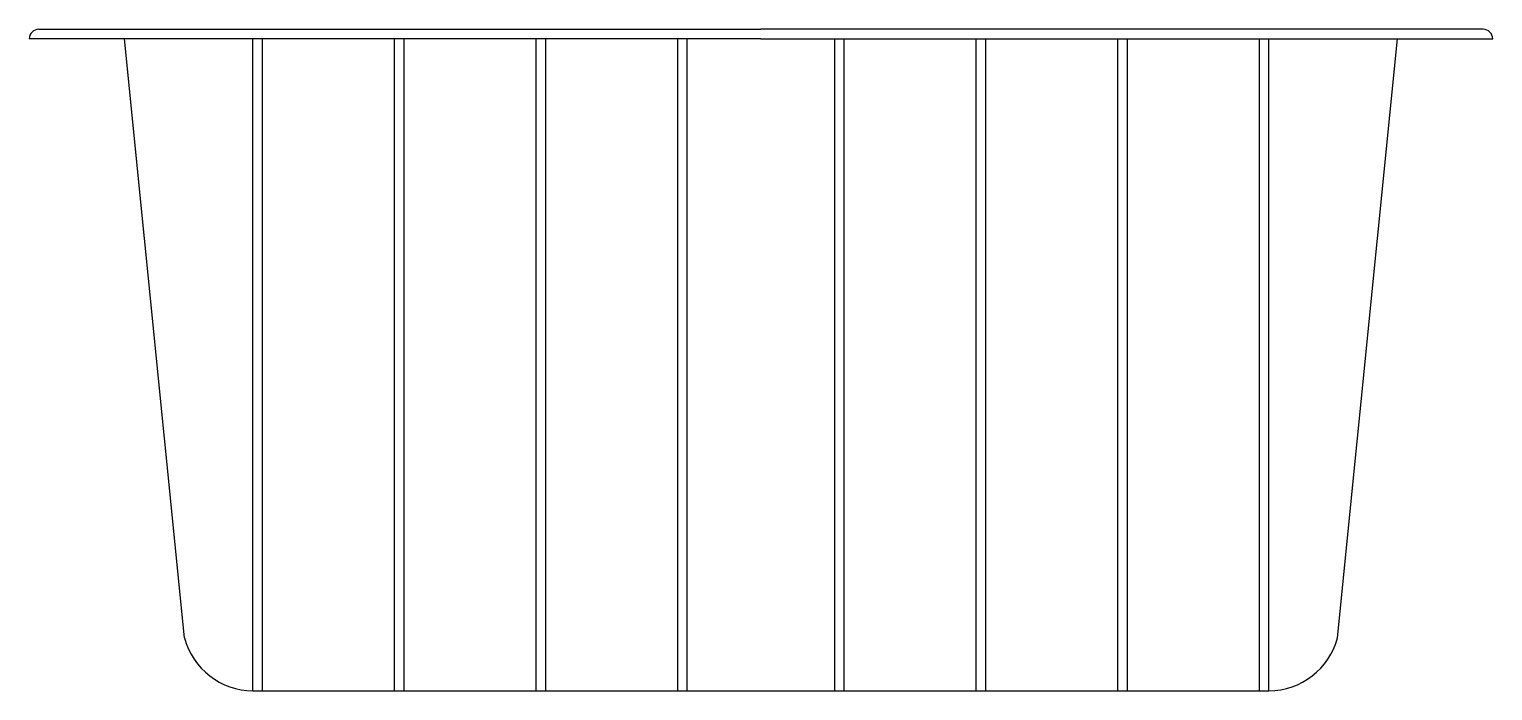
# Model space of a CAD drawing. Extents: x -1185.92 to -1182.82, y 276.34 to 277.74.
import ezdxf

# ---------------------------------------------------------------- set-up
doc = ezdxf.new("R2010")
doc.units = 0
doc.header["$LTSCALE"] = 10
doc.header["$MEASUREMENT"] = 0
doc.layers.add('Piscinas_Fibratec', color=4, linetype='CONTINUOUS')

msp = doc.modelspace()

# ---------------------------------------------------------------- linework, layer by layer
at = {"layer": 'Piscinas_Fibratec', "color": 2}
for p, q in [((-1185.9027, 277.7363), (-1185.7227, 277.7363)), ((-1185.7227, 277.7363), (-1184.3727, 277.7363)), ((-1183.0227, 277.7363), (-1184.3727, 277.7363)), ((-1182.8427, 277.7363), (-1183.0227, 277.7363)), ((-1184.3727, 277.7163), (-1185.9227, 277.7163)), ((-1184.3727, 277.7163), (-1182.8227, 277.7163))]:
    msp.add_line(p, q, dxfattribs=at)
at = {"layer": 'Piscinas_Fibratec'}
for p, q in [((-1185.5939, 276.4481), (-1185.7207, 277.7163)), ((-1183.1515, 276.4481), (-1183.0247, 277.7163)), ((-1185.4488, 276.3363), (-1183.2966, 276.3363))]:
    msp.add_line(p, q, dxfattribs=at)
at = {"layer": 'Piscinas_Fibratec', "color": 1}
for p, q in [((-1185.4488, 276.3363), (-1185.4488, 277.7163)), ((-1185.4288, 276.3363), (-1185.4288, 277.7163)), ((-1185.1488, 276.3363), (-1185.1488, 277.7163)), ((-1185.1288, 276.3363), (-1185.1288, 277.7163)), ((-1184.8488, 276.3363), (-1184.8488, 277.7163)), ((-1184.8288, 276.3363), (-1184.8288, 277.7163)), ((-1184.5488, 276.3363), (-1184.5488, 277.7163)), ((-1184.5288, 276.3363), (-1184.5288, 277.7163)), ((-1184.2166, 276.3363), (-1184.2166, 277.7163)), ((-1184.1966, 276.3363), (-1184.1966, 277.7163)), ((-1183.9166, 276.3363), (-1183.9166, 277.7163)), ((-1183.8966, 276.3363), (-1183.8966, 277.7163)), ((-1183.6166, 276.3363), (-1183.6166, 277.7163)), ((-1183.5966, 276.3363), (-1183.5966, 277.7163)), ((-1183.3166, 276.3363), (-1183.3166, 277.7163)), ((-1183.2966, 276.3363), (-1183.2966, 277.7163))]:
    msp.add_line(p, q, dxfattribs=at)
at = {"layer": 'Piscinas_Fibratec', "color": 2}
for centre, start, end in [((-1185.9027, 277.7163), 90, 180), ((-1182.8427, 277.7163), 0, 90)]:
    msp.add_arc(centre, 0.02, start, end, dxfattribs=at)
at = {"layer": 'Piscinas_Fibratec'}
for centre, start, end in [((-1185.4488, 276.4863), 194.7328, 270), ((-1183.2966, 276.4863), 270, 345.2672)]:
    msp.add_arc(centre, 0.15, start, end, dxfattribs=at)

doc.saveas('drawing.dxf')
